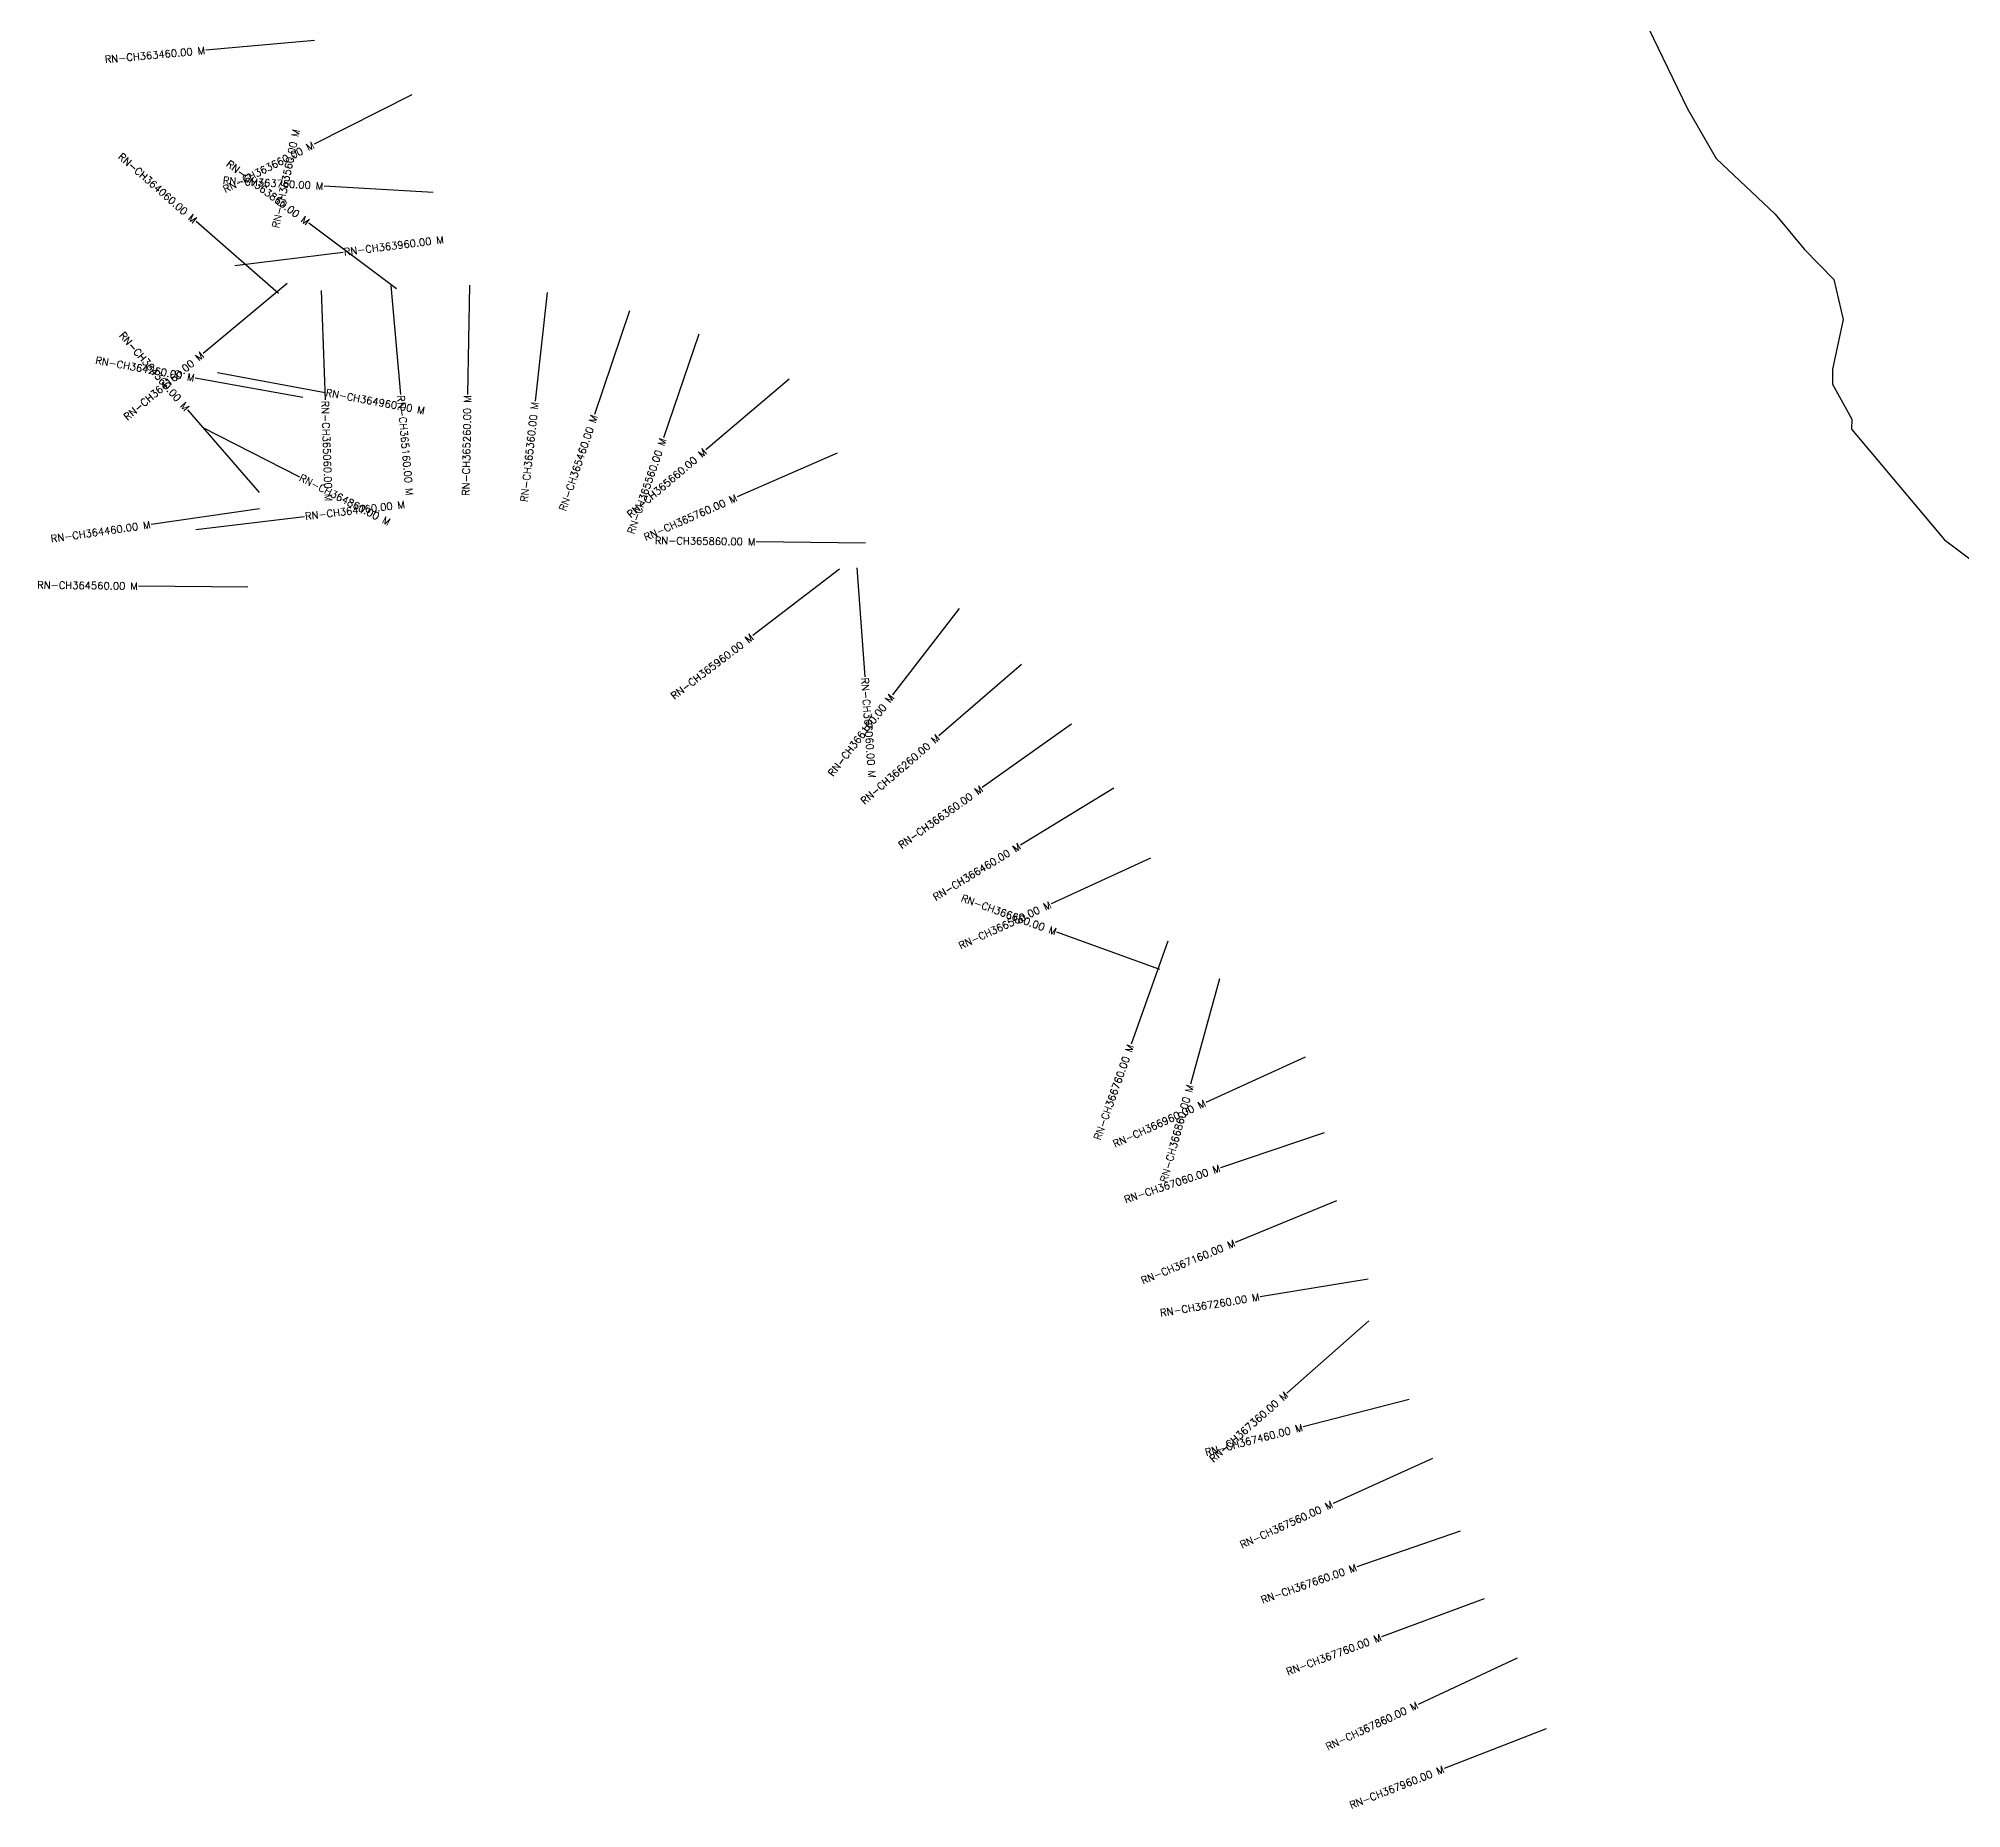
# Model space of a CAD drawing. Header units: metres. Extents: x 297222 to 302498, y 1968378 to 1973212.
# Drawn here: x 297222 to 299860, y 1968378 to 1970807 of the extents above; entities that cross this region are included whole.
import ezdxf
from ezdxf.enums import TextEntityAlignment as Align

# ---------------------------------------------------------------- set-up
doc = ezdxf.new("R2010")
doc.units = ezdxf.units.M
doc.header["$MEASUREMENT"] = 0
for name, color, linetype in [('CS', 134, 'Continuous'), ('CSMark', 6, 'Continuous'), ('VILLAGE BOUNDRY', 10, 'Continuous')]:
    doc.layers.add(name, color=color, linetype=linetype)
doc.styles.get("Standard").update_dxf_attribs({"font": 'simplex.shx'})

msp = doc.modelspace()

# ---------------------------------------------------------------- linework, layer by layer
at = {"layer": 'CS'}
for p, q in [((297600.5, 1970804.2), (297451.1, 1970790.6)), ((297733.7, 1970729.4), (297599.9, 1970661.7)), ((297763.2, 1970595.4), (297613.4, 1970604.1)), ((297550.8, 1970456.8), (297437.8, 1970555.6)), ((297712.7, 1970463.5), (297592.6, 1970553.3)), ((297490.8, 1970495.1), (297639.7, 1970513.7)), ((297562.8, 1970470.6), (297447.4, 1970374.8)), ((297813, 1970468.2), (297810.3, 1970318.2)), ((297609.3, 1970460.8), (297614.8, 1970310.9)), ((297705, 1970467.7), (297718.5, 1970318.3)), ((297919.4, 1970458.2), (297902.9, 1970309.1)), ((298032.5, 1970433), (297984.6, 1970290.8)), ((298127.6, 1970400.9), (298079, 1970258.9)), ((297584.3, 1970314.1), (297436.7, 1970340.8)), ((297467.4, 1970348.6), (297614.9, 1970321.3)), ((298251.4, 1970339.3), (298137, 1970242.2)), ((297524.7, 1970183.8), (297426.4, 1970297.1)), ((297446, 1970273.7), (297579.7, 1970205.5)), ((298317.5, 1970238), (298180.2, 1970177.7)), ((297524.7, 1970161.4), (297376.2, 1970140.1)), ((297437.5, 1970133.1), (297586.4, 1970151)), ((298356.2, 1970114.5), (298206.2, 1970116.3)), ((298320.8, 1970078.5), (298201.6, 1969987.5)), ((298344.3, 1970080.5), (298355.2, 1969930.9)), ((297508.9, 1970053.8), (297358.9, 1970055.5)), ((298485, 1970024.7), (298393.1, 1969906.2)), ((298570.1, 1969948.1), (298456.7, 1969849.8)), ((298638.9, 1969865.8), (298516.5, 1969779)), ((298696.9, 1969778.1), (298568.8, 1969700)), ((298747.5, 1969682), (298611.2, 1969619.4)), ((298759.9, 1969529.4), (298618.9, 1969580.5)), ((298770.9, 1969568.3), (298720.6, 1969427)), ((298842, 1969516.6), (298802.1, 1969372)), ((298959.5, 1969409.2), (298823, 1969347)), ((298985.7, 1969305.1), (298843.5, 1969257.5)), ((299002.3, 1969212.1), (298863.6, 1969154.9)), ((299045.8, 1969104.6), (298897.7, 1969080.4)), ((299047, 1969047.5), (298934.5, 1968948.2)), ((299102, 1968939.6), (298956.9, 1968901.7)), ((299134.3, 1968858.7), (298997.7, 1968796.8)), ((299172.3, 1968758.9), (299030.6, 1968709.7)), ((299205, 1968666.1), (299064.4, 1968613.8)), ((299250.4, 1968584.7), (299114.5, 1968521.1)), ((299290.1, 1968487.7), (299150.4, 1968433))]:
    msp.add_line(p, q, dxfattribs=at)
at = {"layer": 'VILLAGE BOUNDRY'}
msp.add_lwpolyline([(299417.2, 1970848.4), (299483.5, 1970711), (299523.5, 1970642.1), (299604.3, 1970565.9), (299644.5, 1970517.5), (299684.9, 1970476), (299697.7, 1970421.2), (299683.1, 1970353.1), (299682.8, 1970332.6), (299709.4, 1970284.5), (299709.2, 1970270.8), (299836.7, 1970118.8), (299911, 1970063.1)], dxfattribs=at)

# ---------------------------------------------------------------- texts
at = {"layer": 'CSMark'}
for s, rotation, p in [('RN-CH363460.00 M', 5.1971, (297450.1, 1970790.5)), ('RN-CH363560.00 M', 77.9364, (297575.5, 1970682)), ('RN-CH363660.00 M', 26.8323, (297599, 1970661.3)), ('RN-CH364060.00 M', 318.8436, (297437.1, 1970556.2)), ('RN-CH363860.00 M', 323.2061, (297591.8, 1970553.9)), ('RN-CH363760.00 M', 356.6686, (297612.4, 1970604.2)), ('RN-CH364360.00 M', 310.9037, (297425.8, 1970297.9)), ('RN-CH364260.00 M', 349.7249, (297435.7, 1970341)), ('RN-CH364160.00 M', 39.722, (297446.6, 1970374.1)), ('RN-CH365260.00 M', 88.9726, (297810.3, 1970317.2)), ('RN-CH365360.00 M', 83.7016, (297902.8, 1970308.1)), ('RN-CH365460.00 M', 71.4061, (297984.3, 1970289.8)), ('RN-CH365560.00 M', 71.1142, (298078.7, 1970258)), ('RN-CH365660.00 M', 40.3435, (298136.3, 1970241.5)), ('RN-CH365760.00 M', 23.6801, (298179.3, 1970177.3)), ('RN-CH364460.00 M', 8.1906, (297375.2, 1970139.9)), ('RN-CH365860.00 M', 359.2821, (298205.2, 1970116.3)), ('RN-CH364560.00 M', 359.3643, (297357.9, 1970055.5)), ('RN-CH365960.00 M', 37.3302, (298200.8, 1969986.9)), ('RN-CH366160.00 M', 52.2201, (298392.5, 1969905.4)), ('RN-CH366260.00 M', 40.915, (298456, 1969849.2)), ('RN-CH366360.00 M', 35.3336, (298515.7, 1969778.5)), ('RN-CH366460.00 M', 31.4058, (298568, 1969699.5)), ('RN-CH366660.00 M', 340.0766, (298617.9, 1969580.9)), ('RN-CH366560.00 M', 24.6749, (298610.3, 1969619)), ('RN-CH366760.00 M', 70.3995, (298720.2, 1969426)), ('RN-CH366860.00 M', 74.5635, (298801.8, 1969371)), ('RN-CH366960.00 M', 24.5207, (298822.1, 1969346.6)), ('RN-CH367060.00 M', 18.5228, (298842.6, 1969257.1)), ('RN-CH367160.00 M', 22.3927, (298862.6, 1969154.5)), ('RN-CH367260.00 M', 9.2831, (298896.7, 1969080.3)), ('RN-CH367360.00 M', 41.4217, (298933.8, 1968947.5)), ('RN-CH367460.00 M', 14.642, (298955.9, 1968901.4)), ('RN-CH367560.00 M', 24.3855, (298996.7, 1968796.4)), ('RN-CH367660.00 M', 19.1507, (299029.7, 1968709.3)), ('RN-CH367760.00 M', 20.4016, (299063.5, 1968613.5)), ('RN-CH367860.00 M', 25.0598, (299113.6, 1968520.7)), ('RN-CH367960.00 M', 21.4093, (299149.5, 1968432.6))]:
    msp.add_text(s, height=10, rotation=rotation, dxfattribs=at).set_placement(p, align=Align.MIDDLE_RIGHT)
for s, rotation, p in [('RN-CH363960.00 M', 7.1327, (297640.7, 1970513.9)), ('RN-CH364960.00 M', 349.5265, (297615.8, 1970321.1)), ('RN-CH365160.00 M', 275.1319, (297718.6, 1970317.3)), ('RN-CH365060.00 M', 272.0707, (297614.8, 1970309.9)), ('RN-CH364860.00 M', 332.9837, (297580.6, 1970205.1)), ('RN-CH364760.00 M', 6.8633, (297587.4, 1970151.1)), ('RN-CH366060.00 M', 274.1921, (298355.3, 1969929.9))]:
    msp.add_text(s, height=10, rotation=rotation, dxfattribs=at).set_placement(p, align=Align.MIDDLE_LEFT)

doc.saveas('drawing.dxf')
